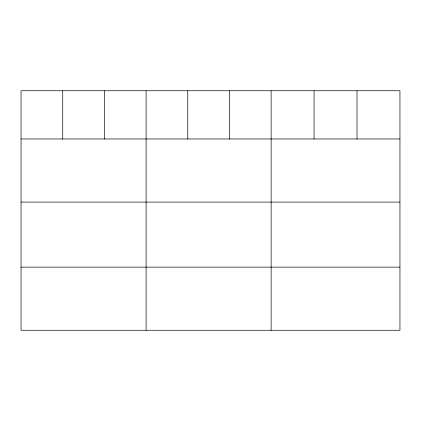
<?xml version="1.0" encoding="UTF-8"?>
<svg xmlns="http://www.w3.org/2000/svg" width="421" height="421" viewBox="0 0 421 421"><rect width="100%" height="100%" fill="white"/><g stroke="black" fill="none" stroke-linecap="round" stroke-linejoin="round"><path stroke-width="0.63" d="M399.95 138.977L399.95 330.259L21.05 330.259L21.05 90.741L399.95 90.741L399.95 138.977L21.05 138.977M21.05 202.101L399.95 202.101M21.05 267.135L399.95 267.135M357.008 90.741L357.008 138.977M314.066 90.741L314.066 138.977M271.124 90.741L271.124 330.259M229.445 90.741L229.445 138.977M187.766 90.741L187.766 138.977M146.087 90.741L146.087 330.259M104.408 90.741L104.408 138.977M62.729 90.741L62.729 138.977"/></g></svg>
